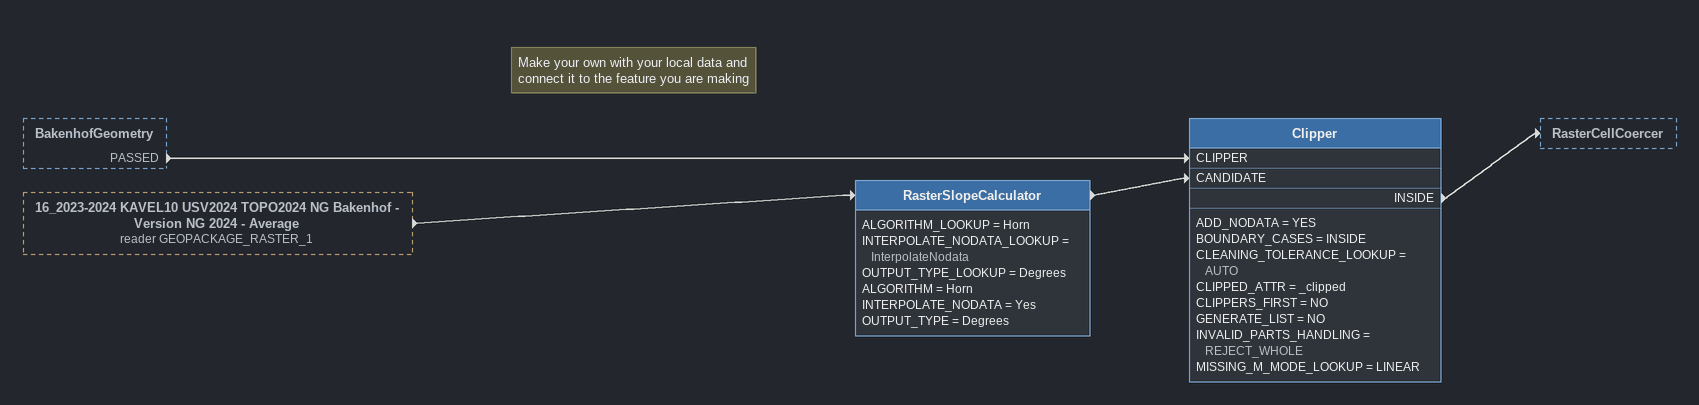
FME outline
BakenhofGeometry [outside]
    PASSED -> Clipper [CLIPPER]
16_2023-2024 KAVEL10 USV2024 TOPO2024 NG Bakenhof - Version NG 2024 - Average (reader GEOPACKAGE_RASTER_1) [outside]
    -> RasterSlopeCalculator
Note: Make your own with your local data and connect it to the feature you are making
RasterSlopeCalculator
    ALGORITHM_LOOKUP = Horn
    INTERPOLATE_NODATA_LOOKUP = InterpolateNodata
    OUTPUT_TYPE_LOOKUP = Degrees
    ALGORITHM = Horn
    INTERPOLATE_NODATA = Yes
    OUTPUT_TYPE = Degrees
    -> Clipper [CANDIDATE]
Clipper
    ADD_NODATA = YES
    BOUNDARY_CASES = INSIDE
    CLEANING_TOLERANCE_LOOKUP = AUTO
    CLIPPED_ATTR = _clipped
    CLIPPERS_FIRST = NO
    GENERATE_LIST = NO
    INVALID_PARTS_HANDLING = REJECT_WHOLE
    MISSING_M_MODE_LOOKUP = LINEAR
    INSIDE -> RasterCellCoercer
